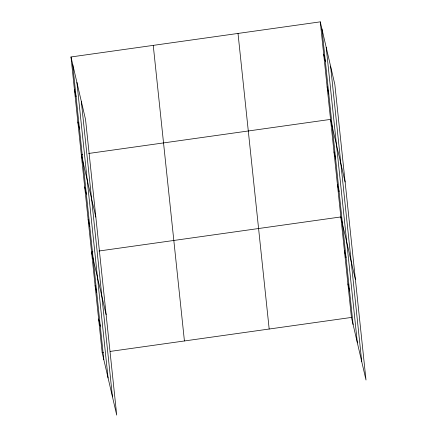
<?xml version="1.0" encoding="UTF-8"?>
<svg xmlns="http://www.w3.org/2000/svg" width="437" height="437" viewBox="0 0 437 437"><rect width="100%" height="100%" fill="white"/><g stroke="black" fill="none" stroke-linecap="round" stroke-linejoin="round"><path stroke-width="0.66" d="M70.991 56.963L85.554 119.563L116.728 415.15L102.16 352.55L70.991 56.963L320.272 21.85L334.84 84.45L366.009 380.037L351.446 317.437L320.272 21.85M82.615 154.316L81.277 154.507L95.84 217.107M88.635 153.469L330.558 119.394L345.126 181.994M92.901 251.865L91.562 252.051L106.131 314.651M98.92 251.013L340.844 216.938L355.412 279.538M102.16 352.55L103.498 352.364M110.184 351.419L351.446 317.437M323.702 54.363L325.363 61.486M327.133 86.881L328.788 94.004M333.988 151.907L335.649 159.03M337.419 184.425L339.074 191.548M344.378 250.439L346.038 257.562M347.912 283.935L349.567 291.064M74.416 89.476L76.076 96.599M77.846 121.994L79.501 129.117M84.702 187.02L86.362 194.143M88.132 219.538L89.793 226.661M95.091 285.552L96.752 292.675M98.625 319.048L100.286 326.177M330.58 66.14L361.749 361.732M326.193 47.283L357.362 342.87M321.932 28.973L353.101 324.56M238.012 33.436L269.181 329.023M153.25 45.377L184.425 340.964M81.298 101.253L112.467 396.845M76.907 82.391L108.076 377.983M72.646 64.086L103.815 359.673"/></g></svg>
